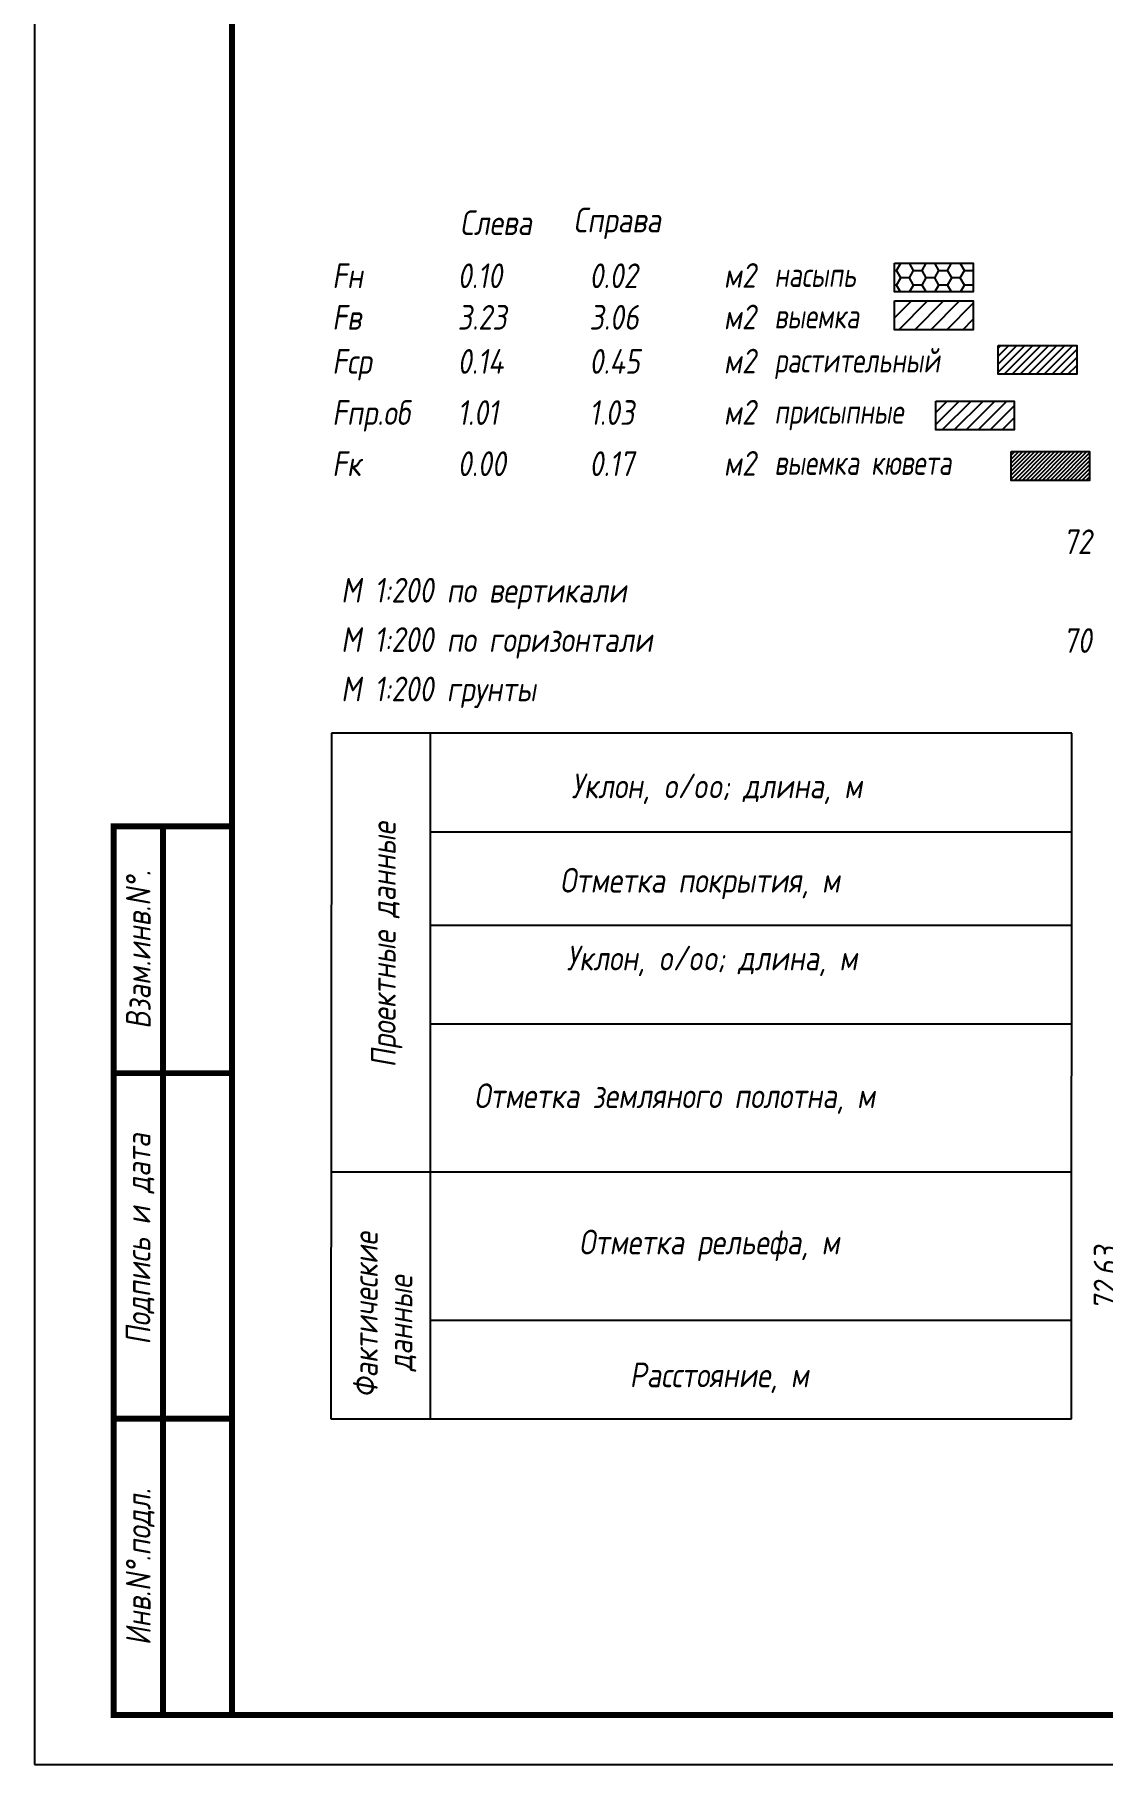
# Model space of a CAD drawing. Extents: x -717 to 1451, y -133302 to 233.
# Drawn here: x -30.1 to 78.1, y -11116.4 to -10941.3 of the extents above; entities that cross this region are included whole.
import ezdxf
from ezdxf.enums import TextEntityAlignment as Align

# ---------------------------------------------------------------- set-up
doc = ezdxf.new("R2010")
doc.units = 0
for name, color, linetype in [('Зарамочное оформление', 7, 'Continuous'), ('Код_510', 7, 'Continuous'), ('Линейка абсолютных высот', 7, 'Continuous'), ('Объем выемки', 7, 'Continuous'), ('Объем кюветов', 7, 'Continuous'), ('Объем насыпи', 7, 'Continuous'), ('Объем присыпных обочин', 7, 'Continuous'), ('Объем срезки растительного слоя', 7, 'Continuous'), ('Объём_2650', 7, 'Continuous'), ('Таблица', 7, 'Continuous')]:
    doc.layers.add(name, color=color, linetype=linetype)
for name, color, linetype, true_color in [('Объём_2563', 7, 'Continuous', 0xff8000), ('Объём_2570', 7, 'Continuous', 0x80ff00), ('Объём_2600', 7, 'Continuous', 0x808000), ('Объём_2620', 2, 'Continuous', 0xffff00)]:
    doc.layers.add(name, color=color, linetype=linetype, true_color=true_color)
doc.styles.add('М', font='romand.shx', dxfattribs={"width": 0.8, "oblique": 10, "height": 2.5})

# ---------------------------------------------------------------- blocks, each defined once
blk = doc.blocks.new('условные обозначения')
at = {"layer": 'Объём_2563'}
h = blk.add_hatch(dxfattribs=at)
h.set_pattern_fill('ANSI31', color=256, scale=0.3)
h.set_pattern_definition([(45, (-34.5, -100.5), (-0.673519, 0.673519), [])])
h.paths.add_polyline_path([(18.26, 7.53), (27.08, 7.53), (27.08, 4.62), (18.26, 4.62)])
at = {"layer": 'Объём_2570'}
h = blk.add_hatch(dxfattribs=at)
h.set_pattern_fill('ANSI31', color=3, scale=0.2)
h.set_pattern_definition([(45, (-32.9034, -100.5), (-0.4490128, 0.4490128), [])])
h.paths.add_polyline_path([(25.29, 13.16), (34.12, 13.16), (34.12, 10.25), (25.29, 10.25)])
at = {"layer": 'Объём_2600'}
h = blk.add_hatch(dxfattribs=at)
h.set_pattern_fill('ANSI31', color=6, scale=0.4)
h.set_pattern_definition([(45, (-34.5, -100.5), (-0.898026, 0.898026), [])])
h.paths.add_polyline_path([(13.63, 17.67), (22.46, 17.67), (22.46, 14.76), (13.63, 14.76)])
at = {"layer": 'Объём_2620'}
h = blk.add_hatch(dxfattribs=at)
h.set_pattern_fill('ANSI31', color=2, scale=0.1)
h.set_pattern_definition([(45, (-33.755, -100.5), (-0.2245064, 0.2245064), [])])
h.paths.add_polyline_path([(26.75, 2.41), (35.57, 2.41), (35.57, -0.5), (26.75, -0.5)])
at = {"layer": 'Объём_2650'}
h = blk.add_hatch(dxfattribs=at)
h.set_pattern_fill('HONEY', color=5, scale=0.3)
h.set_pattern_definition([(0, (-34.5, -100.5), (1.42875, 0.824889), [0.9525, -1.905]), (120, (-34.5, -100.5), (-1.42875, 0.824889), [0.9525, -1.905]), (60, (-34.5, -100.5), (3e-09, 1.6497784), [-1.905, 0.9525])])
h.paths.add_polyline_path([(13.63, 21.49), (22.46, 21.49), (22.46, 18.58), (13.63, 18.58)])
at = {"layer": 'Объём_2563'}
blk.add_lwpolyline([(18.26, 7.53), (27.08, 7.53), (27.08, 4.62), (18.26, 4.62)], close=True, dxfattribs=at)
at = {"layer": 'Объём_2620', "color": 2}
blk.add_lwpolyline([(26.75, 2.41), (35.57, 2.41), (35.57, -0.5), (26.75, -0.5)], close=True, dxfattribs=at)
at = {"layer": 'Объём_2650', "color": 5}
blk.add_lwpolyline([(13.63, 21.49), (22.46, 21.49), (22.46, 18.58), (13.63, 18.58)], close=True, dxfattribs=at)
at = {"layer": 'Объём_2650', "color": 6}
blk.add_lwpolyline([(13.63, 17.67), (22.46, 17.67), (22.46, 14.76), (13.63, 14.76)], close=True, dxfattribs=at)
at = {"layer": 'Объём_2650', "color": 3}
blk.add_lwpolyline([(25.29, 13.16), (34.12, 13.16), (34.12, 10.25), (25.29, 10.25)], close=True, dxfattribs=at)
at = {"layer": 'Объем насыпи', "color": 1, "style": 'М', "oblique": 10, "width": 0.8}
for s, p in [('насыпь', (0.09, 19.09)), ('выемка', (0.09, 14.89)), ('растительный', (0.09, 10.42)), ('присыпные', (0.09, 5.24)), ('выемка кювета', (0.09, 0.06))]:
    blk.add_text(s, height=2.5, dxfattribs=at).set_placement(p)

msp = doc.modelspace()

# ---------------------------------------------------------------- linework, layer by layer
at = {"layer": 'Таблица', "linetype": 'Continuous', "flags": 128}
for points in [[(0, -11012), (-0.054, -11081.421)], [(75, -11012), (0, -11012)], [(10, -11012), (10, -11081.421)], [(74.946, -11081.421), (75, -11012)], [(10, -11022), (75, -11022)], [(10, -11031.421), (75, -11031.421)], [(9.946, -11041.421), (74.946, -11041.421)], [(-0.054, -11056.421), (74.946, -11056.421)], [(9.946, -11071.421), (74.946, -11071.421)], [(-0.054, -11081.421), (74.946, -11081.421)]]:
    msp.add_lwpolyline(points, dxfattribs=at)

# ---------------------------------------------------------------- block references
at = {"layer": 'Объём_2570', "xscale": 0.9}
msp.add_blockref('условные обозначения', (44.779, -10985.896), dxfattribs=at)

# ---------------------------------------------------------------- texts
at = {"style": 'М', "oblique": 10, "width": 0.8}
msp.add_text('М 1:200 грунты', height=2.5, dxfattribs=at).set_placement((0.973, -11008.769))
at = {"layer": 'Код_510', "style": 'М', "oblique": 10, "width": 0.8}
msp.add_text('72.63', height=2.5, rotation=90, dxfattribs=at).set_placement((78.455, -11070.421), align=Align.MIDDLE_LEFT)
at = {"layer": 'Линейка абсолютных высот', "style": 'М', "oblique": 10, "width": 0.8}
for s, p in [('72', (77, -10992.612)), ('70', (77, -11002.612))]:
    msp.add_text(s, height=2.5, dxfattribs=at).set_placement(p, align=Align.MIDDLE_RIGHT)
at = {"layer": 'Объем выемки', "style": 'М', "oblique": 10, "width": 0.8}
for s, p in [('Fв', (0.085, -10971.132)), ('3.23', (12.785, -10971.132)), ('3.06', (26.126, -10971.132)), ('м2', (39.731, -10971.098))]:
    msp.add_text(s, height=2.5, dxfattribs=at).set_placement(p)
at = {"layer": 'Объем кюветов', "style": 'М', "oblique": 10, "width": 0.8}
for s, p in [('Fк', (0.085, -10985.957)), ('0.00', (12.785, -10985.957)), ('0.17', (26.126, -10985.957)), ('м2', (39.731, -10985.923))]:
    msp.add_text(s, height=2.5, dxfattribs=at).set_placement(p)
at = {"layer": 'Объем насыпи', "style": 'М', "oblique": 10, "width": 0.8}
for s, p in [('Слева', (13.029, -10961.546)), ('Справа', (24.522, -10961.279)), ('Fн', (0.085, -10966.927)), ('0.10', (12.785, -10966.927)), ('0.02', (26.126, -10966.927)), ('м2', (39.731, -10966.893))]:
    msp.add_text(s, height=2.5, dxfattribs=at).set_placement(p)
at = {"layer": 'Объем присыпных обочин', "style": 'М', "oblique": 10, "width": 0.8}
for s, p in [('Fпр.об', (0.085, -10980.778)), ('1.01', (12.785, -10980.778)), ('1.03', (26.126, -10980.778)), ('м2', (39.731, -10980.745))]:
    msp.add_text(s, height=2.5, dxfattribs=at).set_placement(p)
at = {"layer": 'Объем срезки растительного слоя', "style": 'М', "oblique": 10, "width": 0.8}
for s, p in [('Fср', (0.085, -10975.599)), ('0.14', (12.785, -10975.599)), ('0.45', (26.126, -10975.599)), ('м2', (39.731, -10975.566))]:
    msp.add_text(s, height=2.5, dxfattribs=at).set_placement(p)
at = {"layer": 'Таблица', "style": 'М', "oblique": 10, "width": 0.8}
for s, p in [('М 1:200 по вертикали', (0.973, -10998.769)), ('М 1:200 по горизонтали', (0.973, -11003.769)), ('Уклон, o/oo; длина, м', (24.315, -11018.584)), ('Отметка покрытия, м', (23.148, -11028.139)), ('Уклон, o/oo; длина, м', (23.824, -11036.017)), ('Отметка земляного полотна, м', (14.462, -11049.965)), ('Отметка рельефа, м', (25.077, -11064.777)), ('Расстояние, м', (30.202, -11078.23))]:
    msp.add_text(s, height=2.5, dxfattribs=at).set_placement(p)
for s, p in [('Проектные данные ', (6.519, -11045.85)), ('Фактические ', (4.698, -11079.304)), ('данные', (8.204, -11076.599))]:
    msp.add_text(s, height=2.5, rotation=90, dxfattribs=at).set_placement(p)

# ---------------------------------------------------------------- wipeouts: each hides what was drawn before it
msp.add_wipeout([(-10.054, -11021.421), (-22.054, -11021.421), (-22.054, -11111.421), (-10.054, -11111.421)]).dxf.layer = 'Зарамочное оформление'

# ---------------------------------------------------------------- next in the draw order: linework, layer by layer
at = {"flags": 128}
msp.add_lwpolyline([(-30.054, -11116.421), (389.946, -11116.421), (389.946, -10819.421), (-30.054, -10819.421)], close=True, dxfattribs=at)
at = {"const_width": 0.6, "flags": 128}
msp.add_lwpolyline([(-10.054, -11111.421), (384.946, -11111.421), (384.946, -10824.421), (-10.054, -10824.421)], close=True, dxfattribs=at)
at = {"layer": 'Зарамочное оформление', "linetype": 'Continuous', "lineweight": -3, "const_width": 0.6, "flags": 128}
for points in [[(-10.054, -11111.421), (-22.054, -11111.421), (-22.054, -11021.421), (-10.054, -11021.421)], [(-17.054, -11111.421), (-17.054, -11021.421)], [(-22.054, -11046.421), (-10.054, -11046.421)], [(-22.054, -11081.421), (-10.054, -11081.421)]]:
    msp.add_lwpolyline(points, dxfattribs=at)

# ---------------------------------------------------------------- next in the draw order: texts
at = {"layer": 'Зарамочное оформление', "lineweight": 15, "style": 'М', "oblique": 10, "width": 0.8}
for s, p in [('Взам.инв.N%%d.', (-19.554, -11033.921)), ('Подпись и дата', (-19.572, -11063.227)), ('Инв.N%%d.подл.', (-19.554, -11096.421))]:
    msp.add_text(s, height=2.5, rotation=90, dxfattribs=at).set_placement(p, align=Align.MIDDLE_CENTER)

doc.saveas('drawing.dxf')
